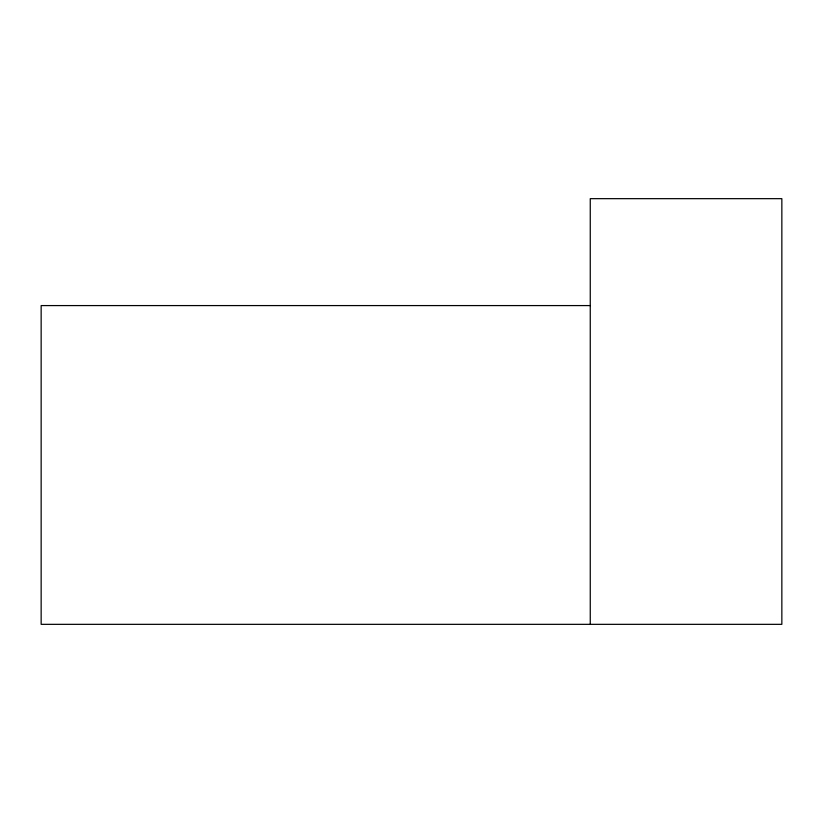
<?xml version="1.0" encoding="UTF-8"?>
<svg xmlns="http://www.w3.org/2000/svg" width="823" height="823" viewBox="0 0 823 823"><rect width="100%" height="100%" fill="white"/><g stroke="black" fill="none" stroke-linecap="round" stroke-linejoin="round"><path stroke-width="1.23" d="M590.256 305.58L41.15 305.58L41.15 624.338L781.85 624.338L781.85 198.662L590.256 198.662L590.256 624.338"/></g></svg>
